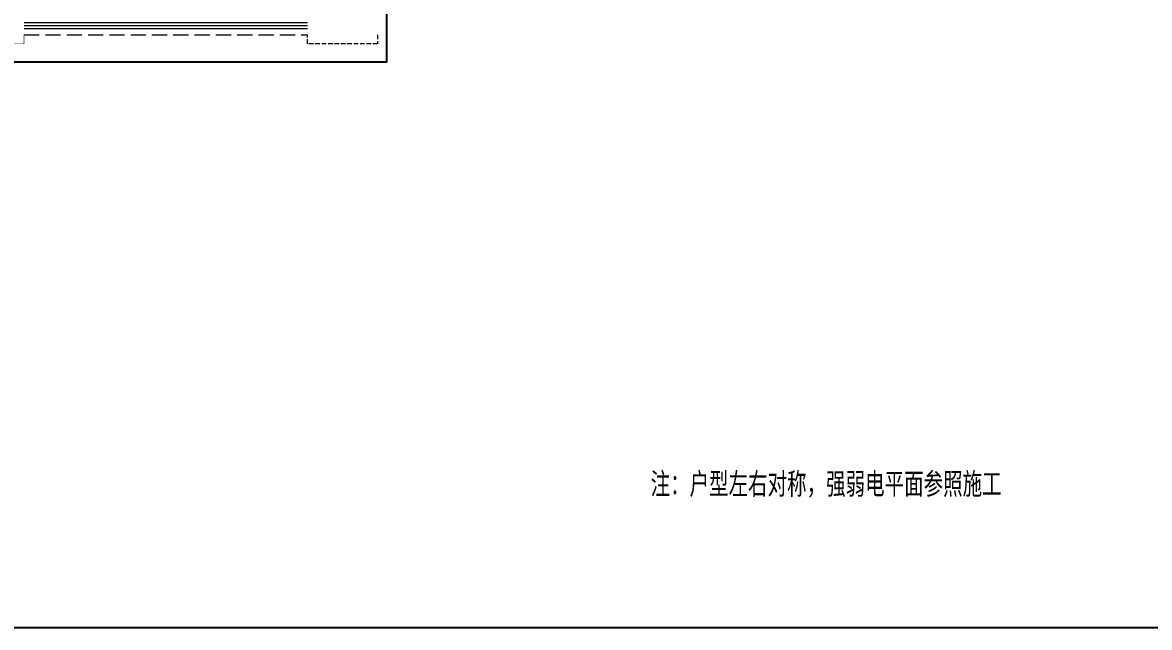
# Model space of a CAD drawing. Extents: x 3002737 to 4077523, y -995787 to -7267.
# Drawn here: x 3256862 to 3275356, y -787887 to -777969 of the extents above; entities that cross this region are included whole.
import ezdxf

# ---------------------------------------------------------------- set-up
doc = ezdxf.new("R2010")
doc.units = 0
doc.header["$LTSCALE"] = 1000
doc.header["$MEASUREMENT"] = 0
doc.linetypes.add('DASH', pattern=[0.35, 0.25, -0.1])
doc.layers.get('0').update_dxf_attribs({"linetype": 'CONTINUOUS'})
for name, color, linetype in [('!!DIM-照明', 7, 'CONTINUOUS'), ('!!电气', 1, 'CONTINUOUS'), ('看线', 185, 'CONTINUOUS')]:
    doc.layers.add(name, color=color, linetype=linetype)
doc.layers.add('平面-栏杆', color=56, linetype='CONTINUOUS', lineweight=15)
doc.layers.add('平面-看线', color=252, linetype='CONTINUOUS', lineweight=15)
doc.styles.add('_TEL_DIM', font='SIMPLEX', dxfattribs={"width": 0.8, "height": 3.5, "bigfont": 'HZTXT'})

# ---------------------------------------------------------------- blocks, each defined once
blk = doc.blocks.new('A$C100F5A36')
at = {"color": 252, "const_width": 8}
blk.add_lwpolyline([(53452, -18982), (53452, -19132), (53152, -19132), (53152, -18982)], dxfattribs=at)
at = {"layer": '平面-栏杆', "color": 252}
for points in [[(53452, -18832), (58102, -18832)], [(53452, -18882), (58102, -18882)]]:
    blk.add_lwpolyline(points, dxfattribs=at)
at = {"layer": '平面-看线', "color": 252}
blk.add_lwpolyline([(53452, -18782), (58102, -18782)], dxfattribs=at)
at = {"layer": '平面-看线', "color": 252, "linetype": 'DASH'}
blk.add_lwpolyline([(53452, -18982), (58102, -18982)], dxfattribs=at)
at = {"layer": '平面-看线', "color": 252, "linetype": 'DASH', "ltscale": 0.3}
blk.add_lwpolyline([(59252, -18982), (59252, -19132), (58102, -19132), (58102, -18982)], dxfattribs=at)
at = {"layer": '看线', "color": 252}
blk.add_lwpolyline([(59402, -18232), (59402, -19432), (39052, -19432), (39052, -17932), (36802, -17932)], dxfattribs=at)

msp = doc.modelspace()

# ---------------------------------------------------------------- linework, layer by layer
at = {"layer": '!!电气', "color": 2}
msp.add_line((3203435, -787886.6), (3277035, -787886.6), dxfattribs=at)

# ---------------------------------------------------------------- block references
at = {"layer": '!!电气'}
msp.add_blockref('A$C100F5A36', (3203435, -759186.6), dxfattribs=at)

# ---------------------------------------------------------------- texts
at = {"layer": '!!DIM-照明', "style": '_TEL_DIM', "width": 0.8}
msp.add_text('注：户型左右对称，强弱电平面参照施工', height=400, dxfattribs=at).set_placement((3267169.2, -785745))

doc.saveas('drawing.dxf')
